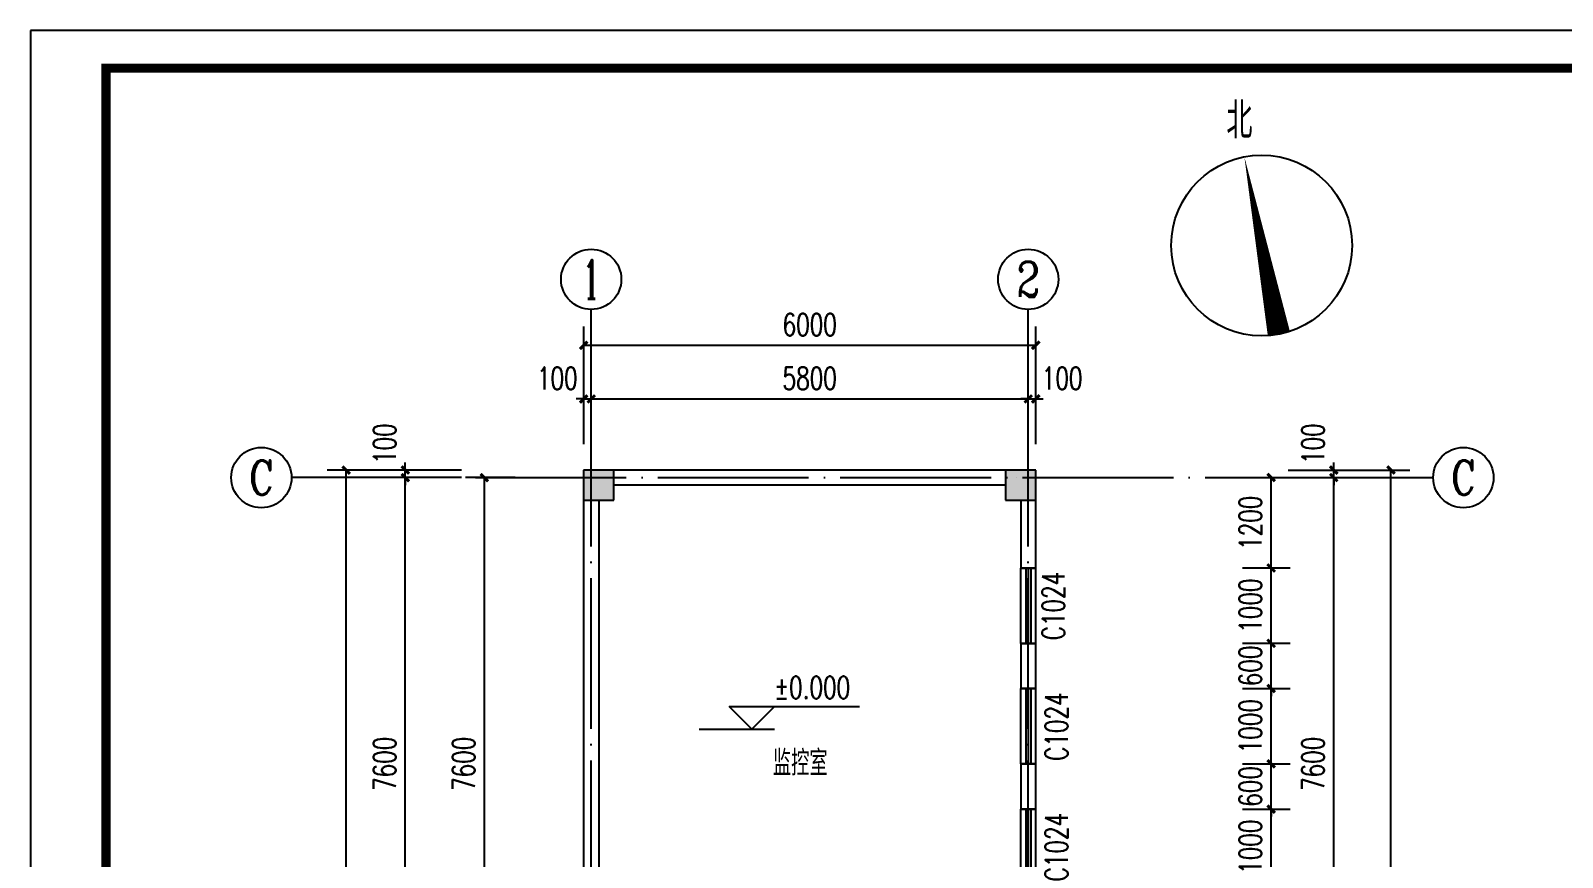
# Model space of a CAD drawing. Extents: x -356470 to -314470, y -791267 to -625262.
# Drawn here: x -356470 to -336141, y -671141 to -660167 of the extents above; entities that cross this region are included whole.
import ezdxf
from ezdxf.enums import TextEntityAlignment as Align

# ---------------------------------------------------------------- set-up
doc = ezdxf.new("R2010")
doc.units = 0
doc.header["$LTSCALE"] = 1000
doc.header["$MEASUREMENT"] = 0
doc.linetypes.add('DOTE', pattern=[2.42, 2, -0.2, 0.02, -0.2])
for name, color, linetype in [('07m', 36, 'Continuous'), ('AXIS', 3, 'Continuous'), ('AXIS_TEXT', 7, 'Continuous'), ('COLUMN', 9, 'Continuous'), ('DIM_ELEV', 3, 'Continuous'), ('DIM_SYMB', 3, 'Continuous'), ('DOTE', 1, 'Continuous'), ('PUB_DIM', 3, 'Continuous'), ('PUB_HATCH', 8, 'Continuous'), ('PUB_TEXT', 7, 'Continuous'), ('TK', 151, 'Continuous'), ('WALL', 7, 'Continuous'), ('WINDOW', 4, 'Continuous'), ('WINDOW_TEXT', 7, 'Continuous')]:
    doc.layers.add(name, color=color, linetype=linetype)
doc.styles.add('_TCH_AXIS', font='COMPLEX', dxfattribs={"bigfont": 'GBCBIG'})
doc.styles.add('_TCH_DIM', font='SIMPLEX', dxfattribs={"bigfont": 'GBCBIG'})
doc.styles.add('_TCH_DIM_T3', font='SIMPLEX', dxfattribs={"width": 0.705882, "bigfont": 'GBCBIG'})
doc.styles.add('_TCH_WINDOW', font='SIMPLEX', dxfattribs={"bigfont": 'GBCBIG'})
doc.styles.add('COMPLEX', font='COMPLEX')
doc.dimstyles.new('_TCH_ARCH&&100', dxfattribs={"dimtxt": 297.5, "dimasz": 100, "dimexe": 250, "dimexo": 300, "dimgap": 126.25, "dimtad": 1, "dimdec": 0, "dimzin": 0, "dimdsep": 46, "dimtxsty": '_TCH_DIM_T3', "dimblk": 'ARCHTICK', "dimcen": 0.09, "dimclrt": 7, "dimazin": 2, "dimtfac": 1, "dimtdec": 0, "dimtix": 1, "dimtmove": 2, "dimatfit": 3, "dimfxl": 0, "dimtolj": 1, "dimtzin": 0, "dimarcsym": 0})

# ---------------------------------------------------------------- blocks, each defined once
blk = doc.blocks.new('_ArchTick')
at = {"color": 0, "linetype": 'ByBlock', "const_width": 0.4}
blk.add_lwpolyline([(-0.5, -0.5), (0.5, 0.5)], dxfattribs=at)
blk = doc.blocks.new('*D101')
at = {"layer": 'Defpoints', "color": 0}
for p in [(-349030, -665056), (-349130, -665957), (-349030, -665957)]:
    blk.add_point(p, dxfattribs=at)
at = {"layer": 'PUB_DIM', "color": 0, "lineweight": -2}
for p, q in [((-349130, -665657), (-349130, -664806)), ((-349030, -665657), (-349030, -664806)), ((-349130, -665056), (-349230, -665056)), ((-349130, -665056), (-349030, -665056)), ((-349030, -665056), (-348930, -665056))]:
    blk.add_line(p, q, dxfattribs=at)
at = {"layer": 'PUB_DIM', "color": 0, "lineweight": -2, "xscale": 100, "yscale": 100, "zscale": 100}
blk.add_blockref('_ArchTick', (-349130, -665056), dxfattribs=at)
at = {"layer": 'PUB_DIM', "color": 0, "lineweight": -2, "xscale": 100, "yscale": 100, "zscale": 100, "rotation": 180}
blk.add_blockref('_ArchTick', (-349030, -665056), dxfattribs=at)
at = {"layer": 'PUB_DIM', "color": 7, "insert": (-349480, -664782), "char_height": 297.5, "attachment_point": 5, "style": '_TCH_DIM_T3'}
blk.add_mtext('\\A1;100', dxfattribs=at)
blk = doc.blocks.new('*D102')
at = {"layer": 'Defpoints', "color": 0}
for p in [(-343230, -665056), (-349030, -665957), (-343230, -665957)]:
    blk.add_point(p, dxfattribs=at)
at = {"layer": 'PUB_DIM', "color": 0, "lineweight": -2}
for p, q in [((-349030, -665657), (-349030, -664806)), ((-343230, -665657), (-343230, -664806)), ((-349030, -665056), (-343230, -665056))]:
    blk.add_line(p, q, dxfattribs=at)
at = {"layer": 'PUB_DIM', "color": 0, "lineweight": -2, "xscale": 100, "yscale": 100, "zscale": 100, "rotation": 180}
blk.add_blockref('_ArchTick', (-349030, -665056), dxfattribs=at)
at = {"layer": 'PUB_DIM', "color": 0, "lineweight": -2, "xscale": 100, "yscale": 100, "zscale": 100}
blk.add_blockref('_ArchTick', (-343230, -665056), dxfattribs=at)
at = {"layer": 'PUB_DIM', "color": 7, "insert": (-346130, -664782), "char_height": 297.5, "attachment_point": 5, "style": '_TCH_DIM_T3'}
blk.add_mtext('\\A1;5800', dxfattribs=at)
blk = doc.blocks.new('*D103')
at = {"layer": 'Defpoints', "color": 0}
for p in [(-343130, -665056), (-343230, -665957), (-343130, -665957)]:
    blk.add_point(p, dxfattribs=at)
at = {"layer": 'PUB_DIM', "color": 0, "lineweight": -2}
for p, q in [((-343230, -665657), (-343230, -664806)), ((-343130, -665657), (-343130, -664806)), ((-343230, -665056), (-343330, -665056)), ((-343230, -665056), (-343130, -665056)), ((-343130, -665056), (-343030, -665056))]:
    blk.add_line(p, q, dxfattribs=at)
at = {"layer": 'PUB_DIM', "color": 0, "lineweight": -2, "xscale": 100, "yscale": 100, "zscale": 100}
blk.add_blockref('_ArchTick', (-343230, -665056), dxfattribs=at)
at = {"layer": 'PUB_DIM', "color": 0, "lineweight": -2, "xscale": 100, "yscale": 100, "zscale": 100, "rotation": 180}
blk.add_blockref('_ArchTick', (-343130, -665056), dxfattribs=at)
at = {"layer": 'PUB_DIM', "color": 7, "insert": (-342780, -664782), "char_height": 297.5, "attachment_point": 5, "style": '_TCH_DIM_T3'}
blk.add_mtext('\\A1;100', dxfattribs=at)
blk = doc.blocks.new('*D104')
at = {"layer": 'Defpoints', "color": 0}
for p in [(-343130, -664344), (-349130, -665267), (-343130, -665267)]:
    blk.add_point(p, dxfattribs=at)
at = {"layer": 'PUB_DIM', "color": 0, "lineweight": -2}
for p, q in [((-349130, -664967), (-349130, -664094)), ((-343130, -664967), (-343130, -664094)), ((-349130, -664344), (-343130, -664344))]:
    blk.add_line(p, q, dxfattribs=at)
at = {"layer": 'PUB_DIM', "color": 0, "lineweight": -2, "xscale": 100, "yscale": 100, "zscale": 100, "rotation": 180}
blk.add_blockref('_ArchTick', (-349130, -664344), dxfattribs=at)
at = {"layer": 'PUB_DIM', "color": 0, "lineweight": -2, "xscale": 100, "yscale": 100, "zscale": 100}
blk.add_blockref('_ArchTick', (-343130, -664344), dxfattribs=at)
at = {"layer": 'PUB_DIM', "color": 7, "insert": (-346130, -664070), "char_height": 297.5, "attachment_point": 5, "style": '_TCH_DIM_T3'}
blk.add_mtext('\\A1;6000', dxfattribs=at)
blk = doc.blocks.new('*D122')
at = {"layer": 'Defpoints', "color": 0}
for p in [(-340080, -666100), (-339175, -666100), (-340080, -673700)]:
    blk.add_point(p, dxfattribs=at)
at = {"layer": 'PUB_DIM', "color": 0, "lineweight": -2}
for p, q in [((-339780, -666100), (-338925, -666100)), ((-339175, -673700), (-339175, -666100)), ((-339780, -673700), (-338925, -673700))]:
    blk.add_line(p, q, dxfattribs=at)
at = {"layer": 'PUB_DIM', "color": 0, "lineweight": -2, "xscale": 100, "yscale": 100, "zscale": 100}
for p, rotation in [((-339175, -666100), 90), ((-339175, -673700), 270)]:
    blk.add_blockref('_ArchTick', p, dxfattribs=dict(at, rotation=rotation))
at = {"layer": 'PUB_DIM', "color": 7, "insert": (-339450, -669900), "char_height": 297.5, "attachment_point": 5, "rotation": 90, "style": '_TCH_DIM_T3'}
blk.add_mtext('\\A1;7600', dxfattribs=at)
blk = doc.blocks.new('*D123')
at = {"layer": 'Defpoints', "color": 0}
for p in [(-340080, -666000), (-340080, -666100), (-339175, -666000)]:
    blk.add_point(p, dxfattribs=at)
at = {"layer": 'PUB_DIM', "color": 0, "lineweight": -2}
for p, q in [((-339175, -666000), (-339175, -665900)), ((-339780, -666000), (-338925, -666000)), ((-339780, -666100), (-338925, -666100)), ((-339175, -666100), (-339175, -666000)), ((-339175, -666100), (-339175, -666200))]:
    blk.add_line(p, q, dxfattribs=at)
at = {"layer": 'PUB_DIM', "color": 0, "lineweight": -2, "xscale": 100, "yscale": 100, "zscale": 100}
for p, rotation in [((-339175, -666000), 270), ((-339175, -666100), 90)]:
    blk.add_blockref('_ArchTick', p, dxfattribs=dict(at, rotation=rotation))
at = {"layer": 'PUB_DIM', "color": 7, "insert": (-339450, -665650), "char_height": 297.5, "attachment_point": 5, "rotation": 90, "style": '_TCH_DIM_T3'}
blk.add_mtext('\\A1;100', dxfattribs=at)
blk = doc.blocks.new('*D143')
at = {"layer": 'Defpoints', "color": 0}
for p in [(-350448, -666100), (-349738, -666100), (-349738, -673700)]:
    blk.add_point(p, dxfattribs=at)
at = {"layer": 'PUB_DIM', "color": 0, "lineweight": -2}
for p, q in [((-350038, -666100), (-350698, -666100)), ((-350448, -673700), (-350448, -666100)), ((-350038, -673700), (-350698, -673700))]:
    blk.add_line(p, q, dxfattribs=at)
at = {"layer": 'PUB_DIM', "color": 0, "lineweight": -2, "xscale": 100, "yscale": 100, "zscale": 100}
for p, rotation in [((-350448, -666100), 90), ((-350448, -673700), 270)]:
    blk.add_blockref('_ArchTick', p, dxfattribs=dict(at, rotation=rotation))
at = {"layer": 'PUB_DIM', "color": 7, "insert": (-350723, -669900), "char_height": 297.5, "attachment_point": 5, "rotation": 90, "style": '_TCH_DIM_T3'}
blk.add_mtext('\\A1;7600', dxfattribs=at)
blk = doc.blocks.new('*D165')
at = {"layer": 'AXIS', "color": 0, "lineweight": -2}
for p, q in [((-340387, -670500), (-339756, -670500)), ((-340006, -671500), (-340006, -670500)), ((-340387, -671500), (-339756, -671500))]:
    blk.add_line(p, q, dxfattribs=at)
at = {"layer": 'Defpoints', "color": 0}
for p in [(-340687, -670500), (-340006, -670500), (-340687, -671500)]:
    blk.add_point(p, dxfattribs=at)
at = {"layer": 'AXIS', "color": 0, "lineweight": -2, "xscale": 100, "yscale": 100, "zscale": 100}
for p, rotation in [((-340006, -670500), 90), ((-340006, -671500), 270)]:
    blk.add_blockref('_ArchTick', p, dxfattribs=dict(at, rotation=rotation))
at = {"layer": 'AXIS', "color": 7, "insert": (-340281, -671000), "char_height": 297.5, "attachment_point": 5, "rotation": 90, "style": '_TCH_DIM_T3'}
blk.add_mtext('\\A1;1000', dxfattribs=at)
blk = doc.blocks.new('*D166')
at = {"layer": 'AXIS', "color": 0, "lineweight": -2}
for p, q in [((-340006, -669900), (-340006, -669800)), ((-340387, -669900), (-339756, -669900)), ((-340006, -670500), (-340006, -669900)), ((-340387, -670500), (-339756, -670500)), ((-340006, -670500), (-340006, -670600))]:
    blk.add_line(p, q, dxfattribs=at)
at = {"layer": 'Defpoints', "color": 0}
for p in [(-340687, -669900), (-340006, -669900), (-340687, -670500)]:
    blk.add_point(p, dxfattribs=at)
at = {"layer": 'AXIS', "color": 0, "lineweight": -2, "xscale": 100, "yscale": 100, "zscale": 100}
for p, rotation in [((-340006, -669900), 270), ((-340006, -670500), 90)]:
    blk.add_blockref('_ArchTick', p, dxfattribs=dict(at, rotation=rotation))
at = {"layer": 'AXIS', "color": 7, "insert": (-340281, -670200), "char_height": 297.5, "attachment_point": 5, "rotation": 90, "style": '_TCH_DIM_T3'}
blk.add_mtext('\\A1;600', dxfattribs=at)
blk = doc.blocks.new('*D167')
at = {"layer": 'AXIS', "color": 0, "lineweight": -2}
for p, q in [((-340387, -668900), (-339756, -668900)), ((-340006, -669900), (-340006, -668900)), ((-340387, -669900), (-339756, -669900))]:
    blk.add_line(p, q, dxfattribs=at)
at = {"layer": 'Defpoints', "color": 0}
for p in [(-340687, -668900), (-340006, -668900), (-340687, -669900)]:
    blk.add_point(p, dxfattribs=at)
at = {"layer": 'AXIS', "color": 0, "lineweight": -2, "xscale": 100, "yscale": 100, "zscale": 100}
for p, rotation in [((-340006, -668900), 90), ((-340006, -669900), 270)]:
    blk.add_blockref('_ArchTick', p, dxfattribs=dict(at, rotation=rotation))
at = {"layer": 'AXIS', "color": 7, "insert": (-340281, -669400), "char_height": 297.5, "attachment_point": 5, "rotation": 90, "style": '_TCH_DIM_T3'}
blk.add_mtext('\\A1;1000', dxfattribs=at)
blk = doc.blocks.new('*D168')
at = {"layer": 'AXIS', "color": 0, "lineweight": -2}
for p, q in [((-340387, -668300), (-339756, -668300)), ((-340006, -668300), (-340006, -668200)), ((-340006, -668900), (-340006, -668300)), ((-340387, -668900), (-339756, -668900)), ((-340006, -668900), (-340006, -669000))]:
    blk.add_line(p, q, dxfattribs=at)
at = {"layer": 'Defpoints', "color": 0}
for p in [(-340687, -668300), (-340006, -668300), (-340687, -668900)]:
    blk.add_point(p, dxfattribs=at)
at = {"layer": 'AXIS', "color": 0, "lineweight": -2, "xscale": 100, "yscale": 100, "zscale": 100}
for p, rotation in [((-340006, -668300), 270), ((-340006, -668900), 90)]:
    blk.add_blockref('_ArchTick', p, dxfattribs=dict(at, rotation=rotation))
at = {"layer": 'AXIS', "color": 7, "insert": (-340281, -668600), "char_height": 297.5, "attachment_point": 5, "rotation": 90, "style": '_TCH_DIM_T3'}
blk.add_mtext('\\A1;600', dxfattribs=at)
blk = doc.blocks.new('*D169')
at = {"layer": 'AXIS', "color": 0, "lineweight": -2}
for p, q in [((-340387, -667300), (-339756, -667300)), ((-340006, -668300), (-340006, -667300)), ((-340387, -668300), (-339756, -668300))]:
    blk.add_line(p, q, dxfattribs=at)
at = {"layer": 'Defpoints', "color": 0}
for p in [(-340687, -667300), (-340006, -667300), (-340687, -668300)]:
    blk.add_point(p, dxfattribs=at)
at = {"layer": 'AXIS', "color": 0, "lineweight": -2, "xscale": 100, "yscale": 100, "zscale": 100}
for p, rotation in [((-340006, -667300), 90), ((-340006, -668300), 270)]:
    blk.add_blockref('_ArchTick', p, dxfattribs=dict(at, rotation=rotation))
at = {"layer": 'AXIS', "color": 7, "insert": (-340281, -667800), "char_height": 297.5, "attachment_point": 5, "rotation": 90, "style": '_TCH_DIM_T3'}
blk.add_mtext('\\A1;1000', dxfattribs=at)
blk = doc.blocks.new('*D170')
at = {"layer": 'AXIS', "color": 0, "lineweight": -2}
for p, q in [((-340387, -666100), (-339756, -666100)), ((-340006, -667300), (-340006, -666100)), ((-340387, -667300), (-339756, -667300))]:
    blk.add_line(p, q, dxfattribs=at)
at = {"layer": 'Defpoints', "color": 0}
for p in [(-340687, -666100), (-340006, -666100), (-340687, -667300)]:
    blk.add_point(p, dxfattribs=at)
at = {"layer": 'AXIS', "color": 0, "lineweight": -2, "xscale": 100, "yscale": 100, "zscale": 100}
for p, rotation in [((-340006, -666100), 90), ((-340006, -667300), 270)]:
    blk.add_blockref('_ArchTick', p, dxfattribs=dict(at, rotation=rotation))
at = {"layer": 'AXIS', "color": 7, "insert": (-340281, -666700), "char_height": 297.5, "attachment_point": 5, "rotation": 90, "style": '_TCH_DIM_T3'}
blk.add_mtext('\\A1;1200', dxfattribs=at)
blk = doc.blocks.new('*D171')
at = {"layer": 'AXIS', "color": 0, "lineweight": -2}
for p, q in [((-339635, -666000), (-338166, -666000)), ((-338416, -682000), (-338416, -666000)), ((-339635, -682000), (-338166, -682000))]:
    blk.add_line(p, q, dxfattribs=at)
at = {"layer": 'Defpoints', "color": 0}
for p in [(-339935, -666000), (-338416, -666000), (-339935, -682000)]:
    blk.add_point(p, dxfattribs=at)
at = {"layer": 'AXIS', "color": 0, "lineweight": -2, "xscale": 100, "yscale": 100, "zscale": 100}
for p, rotation in [((-338416, -666000), 90), ((-338416, -682000), 270)]:
    blk.add_blockref('_ArchTick', p, dxfattribs=dict(at, rotation=rotation))
at = {"layer": 'AXIS', "color": 7, "insert": (-338691, -674000), "char_height": 297.5, "attachment_point": 5, "rotation": 90, "style": '_TCH_DIM_T3'}
blk.add_mtext('\\A1;16000', dxfattribs=at)
blk = doc.blocks.new('*D176')
at = {"layer": 'AXIS', "color": 0, "lineweight": -2}
for p, q in [((-350752, -666100), (-351747, -666100)), ((-351497, -673700), (-351497, -666100)), ((-350752, -673700), (-351747, -673700))]:
    blk.add_line(p, q, dxfattribs=at)
at = {"layer": 'Defpoints', "color": 0}
for p in [(-351497, -666100), (-350452, -666100), (-350452, -673700)]:
    blk.add_point(p, dxfattribs=at)
at = {"layer": 'AXIS', "color": 0, "lineweight": -2, "xscale": 100, "yscale": 100, "zscale": 100}
for p, rotation in [((-351497, -666100), 90), ((-351497, -673700), 270)]:
    blk.add_blockref('_ArchTick', p, dxfattribs=dict(at, rotation=rotation))
at = {"layer": 'AXIS', "color": 7, "insert": (-351772, -669900), "char_height": 297.5, "attachment_point": 5, "rotation": 90, "style": '_TCH_DIM_T3'}
blk.add_mtext('\\A1;7600', dxfattribs=at)
blk = doc.blocks.new('*D177')
at = {"layer": 'AXIS', "color": 0, "lineweight": -2}
for p, q in [((-351497, -666000), (-351497, -665900)), ((-350752, -666000), (-351747, -666000)), ((-350752, -666100), (-351747, -666100)), ((-351497, -666100), (-351497, -666000)), ((-351497, -666100), (-351497, -666200))]:
    blk.add_line(p, q, dxfattribs=at)
at = {"layer": 'Defpoints', "color": 0}
for p in [(-351497, -666000), (-350452, -666000), (-350452, -666100)]:
    blk.add_point(p, dxfattribs=at)
at = {"layer": 'AXIS', "color": 0, "lineweight": -2, "xscale": 100, "yscale": 100, "zscale": 100}
for p, rotation in [((-351497, -666000), 270), ((-351497, -666100), 90)]:
    blk.add_blockref('_ArchTick', p, dxfattribs=dict(at, rotation=rotation))
at = {"layer": 'AXIS', "color": 7, "insert": (-351772, -665650), "char_height": 297.5, "attachment_point": 5, "rotation": 90, "style": '_TCH_DIM_T3'}
blk.add_mtext('\\A1;100', dxfattribs=at)
blk = doc.blocks.new('*D178')
at = {"layer": 'AXIS', "color": 0, "lineweight": -2}
for p, q in [((-351063, -666000), (-352532, -666000)), ((-352282, -682000), (-352282, -666000)), ((-351063, -682000), (-352532, -682000))]:
    blk.add_line(p, q, dxfattribs=at)
at = {"layer": 'Defpoints', "color": 0}
for p in [(-352282, -666000), (-350763, -666000), (-350763, -682000)]:
    blk.add_point(p, dxfattribs=at)
at = {"layer": 'AXIS', "color": 0, "lineweight": -2, "xscale": 100, "yscale": 100, "zscale": 100}
for p, rotation in [((-352282, -666000), 90), ((-352282, -682000), 270)]:
    blk.add_blockref('_ArchTick', p, dxfattribs=dict(at, rotation=rotation))
at = {"layer": 'AXIS', "color": 7, "insert": (-352557, -674000), "char_height": 297.5, "attachment_point": 5, "rotation": 90, "style": '_TCH_DIM_T3'}
blk.add_mtext('\\A1;16000', dxfattribs=at)
blk = doc.blocks.new('_AXISO')
blk.add_circle((0, 0), 0.5)
at = {"layer": 'AXIS_TEXT', "style": 'COMPLEX', "width": 1.041667}
blk.add_attdef('A', text='', height=0.56, dxfattribs=at).set_placement((-0.25, -0.28), (0.25, -0.28), align=Align.FIT)
blk = doc.blocks.new('$WINLIB2D$00000005')
at = {"color": 0}
for points in [[(-0.5, 0.5), (-0.5, -0.5)], [(-0.5, 0.5), (0.5, 0.5)], [(0.5, -0.5), (0.5, 0.5)], [(0.5, 0.167), (-0.5, 0.167)], [(0.5, 0), (-0.5, 0)], [(0.5, -0.167), (-0.5, -0.167)], [(-0.5, -0.5), (0.5, -0.5)]]:
    blk.add_lwpolyline(points, dxfattribs=at)

msp = doc.modelspace()

# ---------------------------------------------------------------- hatches: boundary and pattern name
at = {"layer": 'PUB_HATCH'}
for points in [[(-349130.4, -666400.3), (-348730.4, -666400.3), (-348730.4, -666000.3), (-349130.4, -666000.3)], [(-343530.4, -666400.3), (-343130.4, -666400.3), (-343130.4, -666000.3), (-343530.4, -666000.3)]]:
    msp.add_hatch(color=256, dxfattribs=at).paths.add_polyline_path(points)

# ---------------------------------------------------------------- linework, layer by layer
at = {"layer": 'AXIS'}
for p, q in [((-349030.4, -665276.9), (-349030.4, -663868.4)), ((-343230.4, -665276.9), (-343230.4, -663868.4)), ((-351162, -666100.3), (-353007.5, -666100.3)), ((-340319.6, -666100.3), (-337855, -666100.3))]:
    msp.add_line(p, q, dxfattribs=at)
at = {"layer": 'COLUMN'}
for p, q in [((-348730.4, -666000.3), (-349130.4, -666000.3)), ((-349130.4, -666000.3), (-349130.4, -666400.3)), ((-348730.4, -666400.3), (-348730.4, -666000.3)), ((-343130.4, -666000.3), (-343530.4, -666000.3)), ((-343530.4, -666000.3), (-343530.4, -666400.3)), ((-343130.4, -666400.3), (-343130.4, -666000.3)), ((-349130.4, -666400.3), (-348730.4, -666400.3)), ((-343530.4, -666400.3), (-343130.4, -666400.3))]:
    msp.add_line(p, q, dxfattribs=at)
at = {"layer": 'DIM_ELEV'}
for p, q in [((-346897.2, -669440.5), (-347197.2, -669140.5)), ((-347197.2, -669140.5), (-345471.2, -669140.5)), ((-346897.2, -669440.5), (-346597.2, -669140.5)), ((-347597.2, -669440.5), (-346597.2, -669440.5))]:
    msp.add_line(p, q, dxfattribs=at)
at = {"layer": 'DIM_SYMB'}
msp.add_lwpolyline([(-339902.3, -664197, 300, 0, 0), (-340361.7, -661841.4, 0, 0, 0)], format="xyseb", dxfattribs=at)
msp.add_circle((-340132, -663019.2), 1200, dxfattribs=at)
at = {"layer": 'DOTE', "color": 1, "linetype": 'DOTE'}
for p, q in [((-349030.4, -683954.8), (-349030.4, -665276.9)), ((-343230.4, -683954.8), (-343230.4, -665276.9)), ((-350564, -666100.3), (-340319.6, -666100.3))]:
    msp.add_line(p, q, dxfattribs=at)
at = {"layer": 'TK'}
msp.add_lwpolyline([(-356469.5, -660167), (-356469.5, -689867), (-314469.5, -689867), (-314469.5, -660167)], close=True, dxfattribs=at)
at = {"layer": 'TK', "const_width": 120}
msp.add_lwpolyline([(-314969.5, -660667), (-355469.5, -660667), (-355469.5, -689367), (-314969.5, -689367)], close=True, dxfattribs=at)
at = {"layer": 'WALL'}
for p, q in [((-343530.4, -666000.3), (-348730.4, -666000.3)), ((-343530.4, -666100.3), (-343530.4, -666100.3)), ((-343380.4, -666100.3), (-343380.4, -666100.3)), ((-343230.4, -666100.3), (-343230.4, -666100.3)), ((-343530.4, -666200.3), (-348730.4, -666200.3)), ((-349130.4, -666400.3), (-349130.4, -673500.3)), ((-348930.4, -666400.3), (-348930.4, -673500.3)), ((-343330.4, -666400.3), (-343330.4, -667300.3)), ((-343130.4, -667300.3), (-343130.4, -666400.3)), ((-343330.4, -667300.3), (-343130.4, -667300.3)), ((-343130.4, -668300.3), (-343330.4, -668300.3)), ((-343330.4, -668300.3), (-343330.4, -668900.3)), ((-343130.4, -668900.3), (-343130.4, -668300.3)), ((-343330.4, -668900.3), (-343130.4, -668900.3)), ((-343130.4, -669900.3), (-343330.4, -669900.3)), ((-343330.4, -669900.3), (-343330.4, -670500.3)), ((-343130.4, -670500.3), (-343130.4, -669900.3)), ((-343330.4, -670500.3), (-343130.4, -670500.3))]:
    msp.add_line(p, q, dxfattribs=at)

# ---------------------------------------------------------------- block references
at = {"layer": 'AXIS'}
ref = msp.add_blockref('_AXISO', (-349030.4, -663468.4), dxfattribs=dict(at, xscale=800, yscale=800, zscale=800))
ref.add_attrib('A', '1', dxfattribs={"layer": 'AXIS_TEXT', "height": 514.7, "style": '_TCH_AXIS'}).set_placement((-349140.7, -663725.7), (-348920.1, -663725.7), align=Align.FIT)
ref = msp.add_blockref('_AXISO', (-343230.4, -663468.4), dxfattribs=dict(at, xscale=800, yscale=800, zscale=800))
ref.add_attrib('A', '2', dxfattribs={"layer": 'AXIS_TEXT', "height": 465.9, "style": '_TCH_AXIS'}).set_placement((-343385.7, -663701.3), (-343075.1, -663701.3), align=Align.FIT)
ref = msp.add_blockref('_AXISO', (-353407.5, -666100.3), dxfattribs=dict(at, xscale=800, yscale=800, zscale=800))
ref.add_attrib('A', 'C', dxfattribs={"layer": 'AXIS_TEXT', "height": 455.7, "style": '_TCH_AXIS'}).set_placement((-353570.2, -666328.1), (-353244.7, -666328.1), align=Align.FIT)
ref = msp.add_blockref('_AXISO', (-337455, -666100.3), dxfattribs=dict(at, xscale=800, yscale=800, zscale=800))
ref.add_attrib('A', 'C', dxfattribs={"layer": 'AXIS_TEXT', "height": 455.7, "style": '_TCH_AXIS'}).set_placement((-337617.8, -666328.1), (-337292.3, -666328.1), align=Align.FIT)
at = {"layer": 'WINDOW'}
ref = msp.add_blockref('$WINLIB2D$00000005', (-343230.4, -667800.3), dxfattribs=dict(at, xscale=1000, yscale=200, zscale=1000, rotation=90.0000000554672))
ref.add_attrib('A', 'C1024', (-342747.6, -668260.3), dxfattribs={"layer": 'WINDOW_TEXT', "height": 297.5, "rotation": 90, "style": '_TCH_WINDOW', "width": 0.705882})
ref = msp.add_blockref('$WINLIB2D$00000005', (-343230.4, -669400.3), dxfattribs=dict(at, xscale=1000, yscale=200, zscale=1000, rotation=90.0000000554672))
ref.add_attrib('A', 'C1024', (-342706.6, -669860.3), dxfattribs={"layer": 'WINDOW_TEXT', "height": 297.5, "rotation": 90, "style": '_TCH_WINDOW', "width": 0.705882})
ref = msp.add_blockref('$WINLIB2D$00000005', (-343230.4, -671000.3), dxfattribs=dict(at, xscale=1000, yscale=200, zscale=1000, rotation=90.0000000554672))
ref.add_attrib('A', 'C1024', (-342706.6, -671460.3), dxfattribs={"layer": 'WINDOW_TEXT', "height": 297.5, "rotation": 90, "style": '_TCH_WINDOW', "width": 0.705882})

# ---------------------------------------------------------------- texts
at = {"layer": '07m', "color": 2, "style": '_TCH_DIM'}
msp.add_text('监控室', height=337.59, dxfattribs=at).set_placement((-346620, -670057.2))
at = {"layer": 'PUB_TEXT', "style": '_TCH_DIM'}
msp.add_text('北', height=482.3, dxfattribs=at).set_placement((-340601, -661600.6))
at = {"layer": 'PUB_TEXT', "style": '_TCH_DIM', "width": 0.705882}
msp.add_text('%%P0.000', height=297.5, dxfattribs=at).set_placement((-346601.2, -669035.5))

# ---------------------------------------------------------------- dimensions: what is measured, and where the dimension line sits
at = {"layer": 'AXIS'}
dim = msp.add_linear_dim(base=(-351497, -666000.3), p1=(-350451.5, -666100.3), p2=(-350451.5, -666000.3), angle=90, dimstyle='_TCH_ARCH&&100', dxfattribs=at)
dim.commit()
dim.dimension.update_dxf_attribs({"geometry": '*D177', "text_midpoint": (-351772, -665650.3), "dimtype": 129})
for p1, p2, distance, picture, middle in [((-350763, -682000.3), (-350763, -666000.3), 1519, '*D178', (-352557, -674000.3)), ((-339934.7, -682000.3), (-339934.7, -666000.3), -1519, '*D171', (-338690.8, -674000.3)), ((-350451.5, -673700.3), (-350451.5, -666100.3), 1045.5, '*D176', (-351772, -669900.3)), ((-340687.2, -667300.3), (-340687.2, -666100.3), -681, '*D170', (-340281.3, -666700.3)), ((-340687.2, -668300.3), (-340687.2, -667300.3), -681, '*D169', (-340281.3, -667800.3)), ((-340687.2, -668900.3), (-340687.2, -668300.3), -681, '*D168', (-340281.3, -668600.3)), ((-340687.2, -669900.3), (-340687.2, -668900.3), -681, '*D167', (-340281.3, -669400.3)), ((-340687.2, -670500.3), (-340687.2, -669900.3), -681, '*D166', (-340281.3, -670200.3)), ((-340687.2, -671500.3), (-340687.2, -670500.3), -681, '*D165', (-340281.3, -671000.3))]:
    dim = msp.add_aligned_dim(p1=p1, p2=p2, distance=distance, dimstyle='_TCH_ARCH&&100', dxfattribs=at)
    dim.commit()
    dim.dimension.update_dxf_attribs({"geometry": picture, "text_midpoint": middle})
at = {"layer": 'PUB_DIM'}
for p1, p2, distance, picture, middle in [((-349130.4, -665266.7), (-343130.4, -665266.7), 922.2, '*D104', (-346130.4, -664069.5)), ((-349030.4, -665957.2), (-343230.4, -665957.2), 900.7, '*D102', (-346130.4, -664781.5)), ((-349737.9, -673700.3), (-349737.9, -666100.3), 710.1, '*D143', (-350723, -669900.3)), ((-340080.2, -673700.3), (-340080.2, -666100.3), -905.2, '*D122', (-339450, -669900.3))]:
    dim = msp.add_aligned_dim(p1=p1, p2=p2, distance=distance, dimstyle='_TCH_ARCH&&100', dxfattribs=at)
    dim.commit()
    dim.dimension.update_dxf_attribs({"geometry": picture, "text_midpoint": middle})
for base, p1, p2, angle, picture, middle in [((-349030.4, -665056.5), (-349130.4, -665957.2), (-349030.4, -665957.2), 0, '*D101', (-349480.4, -664781.5)), ((-343130.4, -665056.5), (-343230.4, -665957.2), (-343130.4, -665957.2), 0, '*D103', (-342780.4, -664781.5)), ((-339175, -666000.3), (-340080.2, -666100.3), (-340080.2, -666000.3), 90, '*D123', (-339450, -665650.3))]:
    dim = msp.add_linear_dim(base=base, p1=p1, p2=p2, angle=angle, dimstyle='_TCH_ARCH&&100', dxfattribs=at)
    dim.commit()
    dim.dimension.update_dxf_attribs({"geometry": picture, "text_midpoint": middle, "dimtype": 129})

doc.saveas('drawing.dxf')
